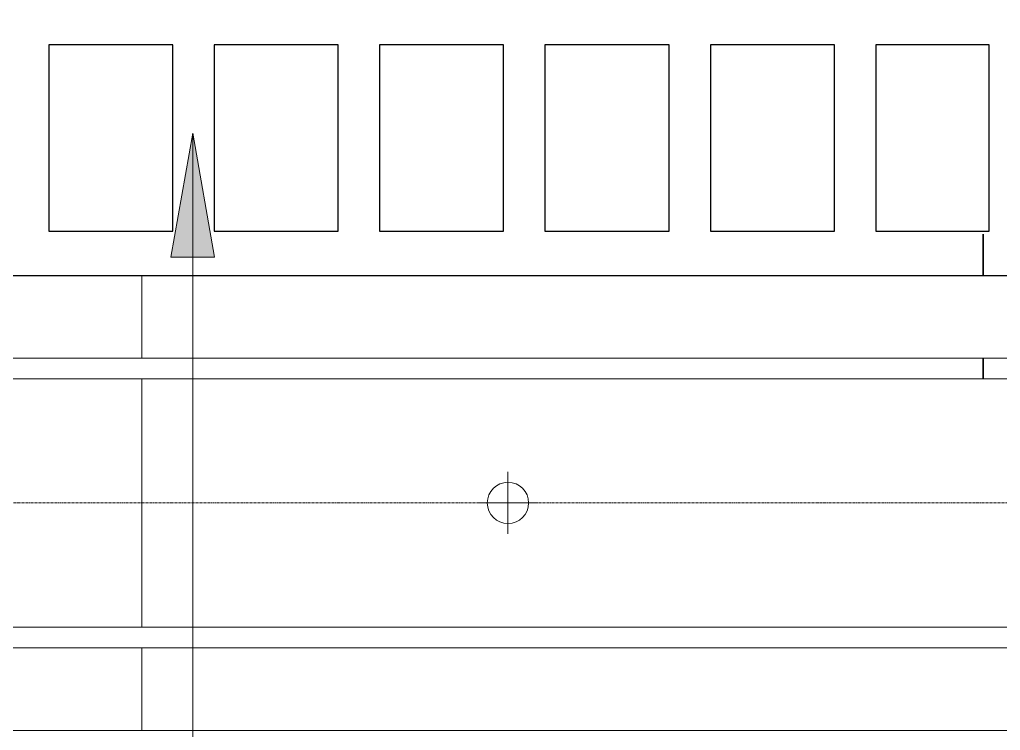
# Model space of a CAD drawing. Header units: millimetres. Extents: x -795739 to -715748, y -34378 to 22353.
# Drawn here: x -739003 to -736631, y 3029 to 4748 of the extents above; entities that cross this region are included whole.
import ezdxf
from ezdxf.xclip import XClip

# ---------------------------------------------------------------- set-up
doc = ezdxf.new("R2010")
doc.units = ezdxf.units.MM
doc.header["$XCLIPFRAME"] = 0
doc.linetypes.add('- SOM Dash 1_8_', pattern=[4.7625, 3.175, -1.5875])
doc.linetypes.add('DPA_Grid _ Level 100', pattern=[10, 5.5, -1.6, 1.3, -1.6])
doc.layers.add('000 - WIPEOUT', color=250, linetype='Continuous')
doc.layers.add('A11_ALU.SOLID SHEET', color=2, linetype='Continuous')
for name, color, linetype, lineweight in [('A-DETL-GENF', 2, 'Continuous', 9), ('A-GLAZ-CURT', 2, 'Continuous', 9), ('E-LITE-EQPM', 2, 'Continuous', 9), ('G-ANNO-TEXT', 3, 'Continuous', 9), ('I-WALL-E', 2, 'Continuous', 35), ('S-GRID', 251, 'Continuous', 9)]:
    doc.layers.add(name, color=color, linetype=linetype, lineweight=lineweight)

# ---------------------------------------------------------------- blocks, each defined once
blk = doc.blocks.new('*U1241')
at = {"layer": 'S-GRID', "linetype": 'DPA_Grid _ Level 100'}
blk.add_line((57901.1, 0), (-15767.8, 0), dxfattribs=at)
blk = doc.blocks.new('System Panel - DPA-AR_Metal Ceiling Rectangular Panel-13139259-4282-01 ENLARGED LOWER PLATFORM LEVEL - REFLECTED CEILING PLAN - SHEET 3')
at = {"layer": 'A-GLAZ-CURT'}
for p, q in [((-741107.4, 4129), (-743507.4, 4129)), ((-743507.4, 4129), (-743507.4, 3929)), ((-743507.4, 3929), (-743507.4, 4129)), ((-743507.4, 4129), (-741107.4, 4129)), ((-741107.4, 3929), (-741107.4, 4129)), ((-741107.4, 4129), (-741107.4, 3929)), ((-743507.4, 3929), (-741107.4, 3929)), ((-741107.4, 3929), (-743507.4, 3929))]:
    blk.add_line(p, q, dxfattribs=at)
blk = doc.blocks.new('System Panel - DPA-AR_Metal Ceiling Rectangular Panel-V12-4282-01 ENLARGED LOWER PLATFORM LEVEL - REFLECTED CEILING PLAN - SHEET 3')
at = {"layer": 'A-GLAZ-CURT'}
for p, q in [((-736557.8, 4129), (-738707.4, 4129)), ((-738707.4, 4129), (-738707.4, 3929)), ((-738707.4, 3929), (-738707.4, 4129)), ((-738707.4, 4129), (-736557.8, 4129)), ((-738707.4, 3929), (-736557.8, 3929)), ((-736557.8, 3929), (-738707.4, 3929))]:
    blk.add_line(p, q, dxfattribs=at)
blk = doc.blocks.new('System Panel - DPA-AR_Metal Ceiling Rectangular Panel-V27-4282-01 ENLARGED LOWER PLATFORM LEVEL - REFLECTED CEILING PLAN - SHEET 3')
at = {"layer": 'A-GLAZ-CURT'}
for p, q in [((-773182.4, 3879), (-775582.4, 3879)), ((-775582.4, 3879), (-775582.4, 3279)), ((-775582.4, 3279), (-775582.4, 3879)), ((-775582.4, 3879), (-773182.4, 3879)), ((-773182.4, 3279), (-773182.4, 3879)), ((-773182.4, 3879), (-773182.4, 3279)), ((-775582.4, 3279), (-773182.4, 3279)), ((-773182.4, 3279), (-775582.4, 3279))]:
    blk.add_line(p, q, dxfattribs=at)
blk = doc.blocks.new('*U553')
at = {"layer": 'A-GLAZ-CURT'}
for name, p in [('System Panel - DPA-AR_Metal Ceiling Rectangular Panel-13139259-4282-01 ENLARGED LOWER PLATFORM LEVEL - REFLECTED CEILING PLAN - SHEET 3', (781282.4, -3579)), ('System Panel - DPA-AR_Metal Ceiling Rectangular Panel-V12-4282-01 ENLARGED LOWER PLATFORM LEVEL - REFLECTED CEILING PLAN - SHEET 3', (778882.4, -3579)), ('System Panel - DPA-AR_Metal Ceiling Rectangular Panel-V27-4282-01 ENLARGED LOWER PLATFORM LEVEL - REFLECTED CEILING PLAN - SHEET 3', (813357.4, -3579)), ('System Panel - DPA-AR_Metal Ceiling Rectangular Panel-V27-4282-01 ENLARGED LOWER PLATFORM LEVEL - REFLECTED CEILING PLAN - SHEET 3', (815757.4, -3579)), ('System Panel - DPA-AR_Metal Ceiling Rectangular Panel-13139259-4282-01 ENLARGED LOWER PLATFORM LEVEL - REFLECTED CEILING PLAN - SHEET 3', (781282.4, -4479)), ('System Panel - DPA-AR_Metal Ceiling Rectangular Panel-13139259-4282-01 ENLARGED LOWER PLATFORM LEVEL - REFLECTED CEILING PLAN - SHEET 3', (783682.4, -4479))]:
    blk.add_blockref(name, p, dxfattribs=at)
blk = doc.blocks.new('*U906')
at = {"color": 3}
for points in [[(-225, -3450), (225, -3450), (225, -3750), (-225, -3750)], [(-225, -3850), (225, -3850), (225, -4150), (-225, -4150)], [(-225, -4250), (225, -4250), (225, -4550), (-225, -4550)], [(-225, -4650), (225, -4650), (225, -4950), (-225, -4950)], [(-225, -5050), (225, -5050), (225, -5350), (-225, -5350)]]:
    blk.add_wipeout(points, dxfattribs=at).dxf.layer = '000 - WIPEOUT'
at = {"layer": 'A11_ALU.SOLID SHEET', "color": 0, "linetype": 'ByBlock'}
for points in [[(-225, -3750), (225, -3750), (225, -3450), (-225, -3450)], [(-225, -4150), (225, -4150), (225, -3850), (-225, -3850)], [(-225, -4550), (225, -4550), (225, -4250), (-225, -4250)], [(-225, -4950), (225, -4950), (225, -4650), (-225, -4650)], [(-225, -5350), (225, -5350), (225, -5050), (-225, -5050)]]:
    blk.add_lwpolyline(points, close=True, dxfattribs=at)
blk = doc.blocks.new('*U969')
at = {"layer": 'Defpoints'}
blk.add_point((0, 0), dxfattribs=at)
blk.add_wipeout([(225, 250), (225, 524.5), (-225, 524.5), (-225, 250)]).dxf.layer = '000 - WIPEOUT'
at = {"layer": 'A11_ALU.SOLID SHEET', "color": 0}
blk.add_lwpolyline([(225, 250), (225, 524.5), (-225, 524.5), (-225, 250)], close=True, dxfattribs=at)
at = {"layer": 'Defpoints'}
blk.add_point((0, 400), dxfattribs=at)
blk = doc.blocks.new('*U1025')
blk.add_lwpolyline([(-3457.4, 550), (8124.6, 550), (8124.6, 4315), (-3457.4, 4315)], close=True)
at = {"layer": 'A11_ALU.SOLID SHEET', "linetype": 'ByBlock', "rotation": 90}
blk.add_blockref('*U906', (2300, 882.5), dxfattribs=at)
at = {"layer": 'A11_ALU.SOLID SHEET', "linetype": 'ByBlock', "rotation": 270}
blk.add_blockref('*U969', (7500, 882.5), dxfattribs=at)
blk = doc.blocks.new('LGF_DL_SAA_LowPower_DL1a - LGF_DL_SAA_LowPower_DL1a-8832329-4180-01 LOWER PLATFORM LEVEL - REFLECTED CEILING PLAN')
at = {"layer": 'A-DETL-GENF'}
for p, q in [((0, 75), (0, -75)), ((72.5, 0), (-72.5, 0))]:
    blk.add_line(p, q, dxfattribs=at)
blk.add_circle((0, 0), 50, dxfattribs=at)
blk = doc.blocks.new('C-1-PP19-AR-4180-01-B_20250908-040939_EXDOWNLIGHT')
at = {"layer": 'E-LITE-EQPM', "extrusion": (0, 0, -1), "rotation": 180}
blk.add_blockref('LGF_DL_SAA_LowPower_DL1a - LGF_DL_SAA_LowPower_DL1a-8832329-4180-01 LOWER PLATFORM LEVEL - REFLECTED CEILING PLAN', (-6860.5, 0), dxfattribs=at)

msp = doc.modelspace()

# ---------------------------------------------------------------- block references
ref = msp.add_blockref('*U1025', (-744682.4, 3579))
XClip(ref).set_block_clipping_path([(-45801.3280238605, -9620.0077451947), (23704.0078937773, 10334.9999958097)])

# ---------------------------------------------------------------- next in the draw order: hatches: boundary and pattern name
at = {"layer": 'G-ANNO-TEXT'}
msp.add_hatch(color=7, dxfattribs=at).paths.add_polyline_path([(-738584.2, 4473.4), (-738637.1, 4173.4), (-738531.3, 4173.4)])

# ---------------------------------------------------------------- next in the draw order: linework, layer by layer
at = {"layer": 'G-ANNO-TEXT', "color": 10}
for p, q in [((-738584.2, 4473.4), (-738637.1, 4173.4)), ((-738531.3, 4173.4), (-738584.2, 4473.4)), ((-738584.2, 4473.4), (-738584.2, -2863.6)), ((-738637.1, 4173.4), (-738531.3, 4173.4))]:
    msp.add_line(p, q, dxfattribs=at)
at = {"layer": 'I-WALL-E', "color": 8, "linetype": '- SOM Dash 1_8_'}
for p, q in [((-736672.8, 4229), (-736672.8, 4129)), ((-736672.8, 4129), (-736672.8, 4229)), ((-736672.8, 3929), (-736672.8, 3879)), ((-736672.8, 3879), (-736672.8, 3929))]:
    msp.add_line(p, q, dxfattribs=at)

# ---------------------------------------------------------------- next in the draw order: block references
for name in ['*U1241', '*U553']:
    msp.add_blockref(name, (-778882.4, 3579))
ref = msp.add_blockref('C-1-PP19-AR-4180-01-B_20250908-040939_EXDOWNLIGHT', (-744682.4, 3579))
XClip(ref).set_block_clipping_path([(-45801.3280238605, -9620.0077451947), (23704.0078937773, 10334.9999958097)])

doc.saveas('drawing.dxf')
